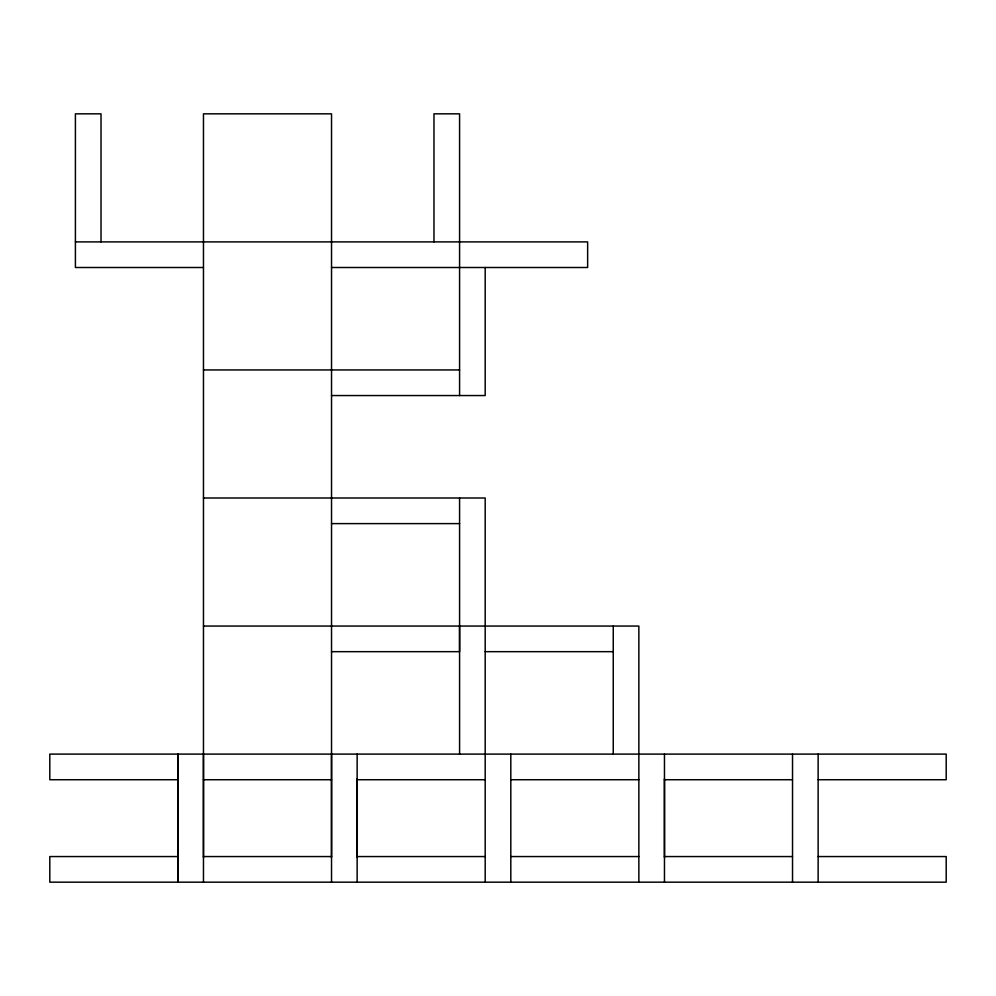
<?xml version="1.0" encoding="UTF-8"?>
<svg xmlns="http://www.w3.org/2000/svg" width="996" height="996" viewBox="0 0 996 996"><rect width="100%" height="100%" fill="white"/><g stroke="black" fill="none" stroke-linecap="round" stroke-linejoin="round"><path stroke-width="1.49" d="M101.019 241.891L101.019 113.83L75.41 113.83L75.41 267.501L203.47 267.501M203.47 857.481L203.47 754.109M331.531 857.481L331.531 754.109M357.141 857.481L357.141 778.797M459.579 754.109L459.579 626.061M664.469 857.481L664.469 778.797M75.41 241.891L587.64 241.891L587.64 267.501L331.531 267.501M203.47 369.939L459.579 369.939M331.531 395.549L485.189 395.549L485.189 267.501M203.47 498L485.189 498L485.189 882.17M331.531 523.61L459.579 523.61M203.47 626.061L638.859 626.061L638.859 882.17M331.531 651.67L459.579 651.67L459.579 498M485.189 651.67L613.25 651.67M177.861 779.731L49.8 779.731L49.8 754.109L946.2 754.109L946.2 779.731L818.139 779.731M203.47 779.731L331.531 779.731M357.141 779.731L485.189 779.731M510.811 779.731L638.859 779.731M664.469 779.731L792.53 779.731M177.861 856.56L49.8 856.56L49.8 882.17L946.2 882.17L946.2 856.56L818.139 856.56M203.47 856.56L331.531 856.56M357.141 856.56L485.189 856.56M510.811 856.56L638.859 856.56M664.469 856.56L792.53 856.56M818.139 754.109L818.139 882.17M792.53 754.109L792.53 882.17M664.469 754.109L664.469 882.17M613.25 626.061L613.25 754.109M510.811 754.109L510.811 882.17M459.579 395.549L459.579 113.83L433.97 113.83L433.97 241.891M357.141 754.109L357.141 882.17M331.531 882.17L331.531 113.83L203.47 113.83L203.47 882.17M177.861 754.109L177.861 882.17L177.861 754.109"/></g></svg>
